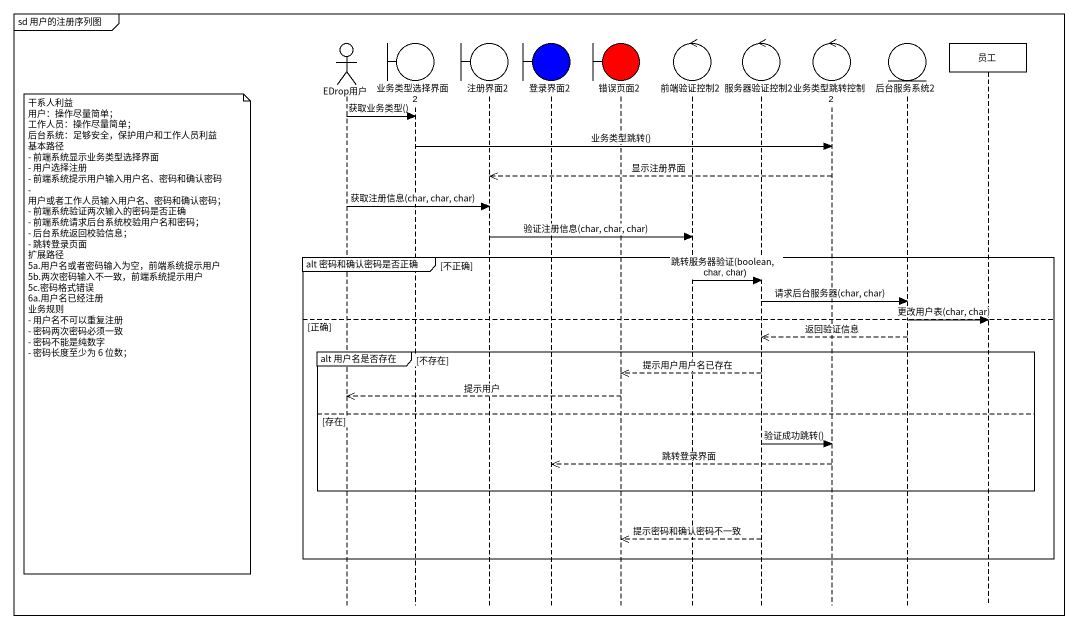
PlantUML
@startuml
mainframe sd 用户的注册序列图
hide footbox
actor EDrop用户
boundary 业务类型选择界面2
boundary 注册界面2
boundary 登录界面2 #0000FF
boundary 错误页面2 #FF0000
control 前端验证控制2
control 服务器验证控制2
control 业务类型跳转控制2
entity 后台服务系统2
participant 员工

EDrop用户 -> 业务类型选择界面2 : 获取业务类型()
业务类型选择界面2 -> 业务类型跳转控制2 : 业务类型跳转()
业务类型跳转控制2 -->> 注册界面2 : 显示注册界面
EDrop用户 -> 注册界面2 : 获取注册信息(char, char, char)
注册界面2 -> 前端验证控制2 : 验证注册信息(char, char, char)
group alt 密码和确认密码是否正确 [不正确]
  前端验证控制2 -> 服务器验证控制2 : 跳转服务器验证(boolean, char, char)
  服务器验证控制2 -> 后台服务系统2 : 请求后台服务器(char, char)
else 正确
  后台服务系统2 -> 员工 : 更改用户表(char, char)
  note left of EDrop用户
    干系人利益
    用户：操作尽量简单；
    工作人员：操作尽量简单；
    后台系统：足够安全，保护用户和工作人员利益
    基本路径
    - 前端系统显示业务类型选择界面
    - 用户选择注册
    - 前端系统提示用户输入用户名、密码和确认密码
    - 用户或者工作人员输入用户名、密码和确认密码；
    - 前端系统验证两次输入的密码是否正确
    - 前端系统请求后台系统校验用户名和密码；
    - 后台系统返回校验信息；
    - 跳转登录页面
    扩展路径
    5a.用户名或者密码输入为空，前端系统提示用户
    5b.两次密码输入不一致，前端系统提示用户
    5c.密码格式错误
    6a.用户名已经注册
    业务规则
    - 用户名不可以重复注册
    - 密码两次密码必须一致
    - 密码不能是纯数字
    - 密码长度至少为 6 位数；
  end note
  后台服务系统2 -->> 服务器验证控制2 : 返回验证信息
  group alt 用户名是否存在 [不存在]
    服务器验证控制2 -->> 错误页面2 : 提示用户用户名已存在
    错误页面2 -->> EDrop用户 : 提示用户
  else 存在
    服务器验证控制2 -> 业务类型跳转控制2 : 验证成功跳转()
    业务类型跳转控制2 -->> 登录界面2 : 跳转登录界面
  end
  服务器验证控制2 -->> 错误页面2 : 提示密码和确认密码不一致
end
@enduml
